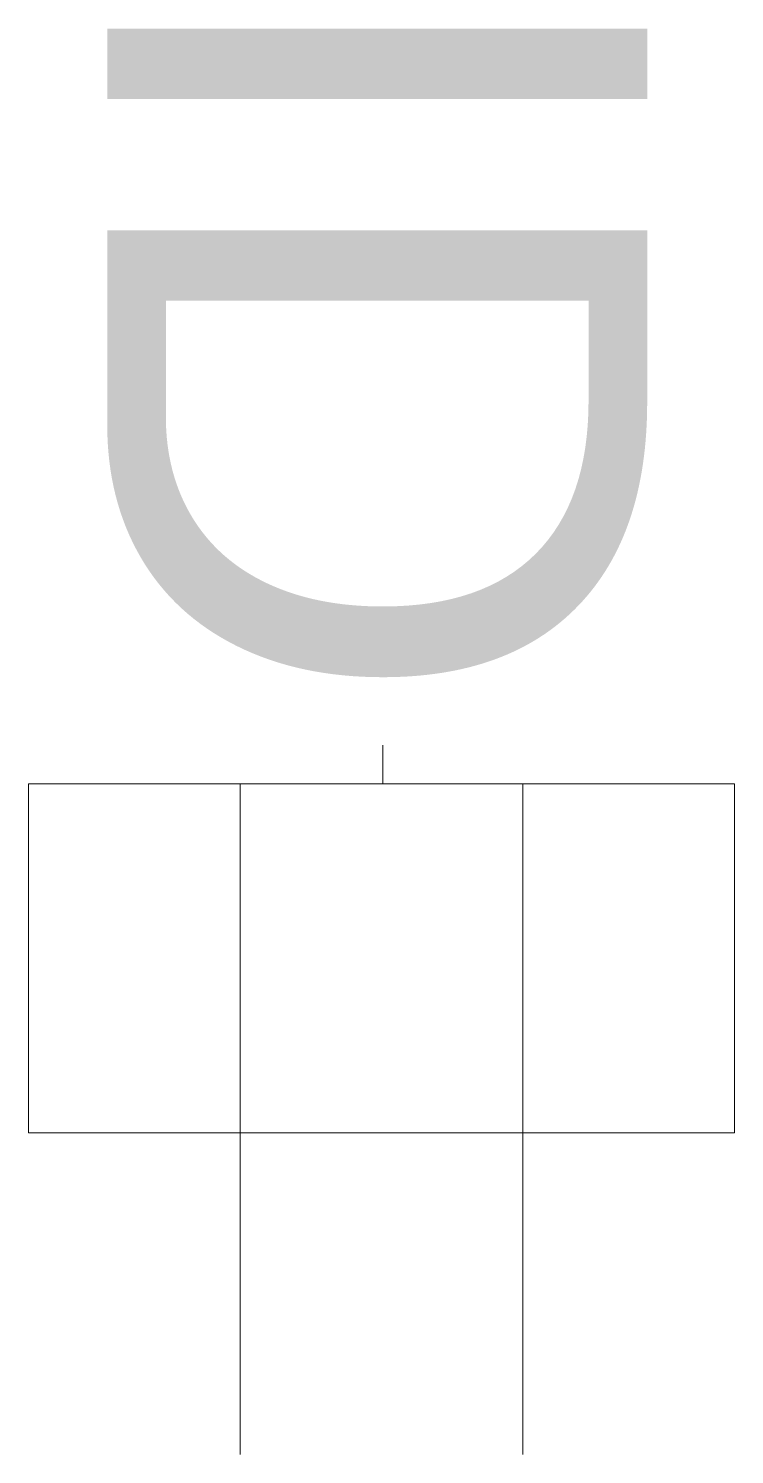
# Model space of a CAD drawing. Header units: inches. Extents: x 100.54 to 104.47, y 44.51 to 52.43.
import ezdxf
from ezdxf.enums import TextEntityAlignment as Align

# ---------------------------------------------------------------- set-up
doc = ezdxf.new("R2010")
doc.units = ezdxf.units.IN
doc.header["$MEASUREMENT"] = 0
doc.layers.add('A102-2nd-floorplan-no-dimensions', color=7, linetype='Continuous', lineweight=9)
doc.layers.add('E102-2nd-floor-electrical', color=7, linetype='Continuous', lineweight=9)
doc.styles.add('Reg', font='Arial.ttf', dxfattribs={"height": 3})

msp = doc.modelspace()

# ---------------------------------------------------------------- linework, layer by layer
at = {"layer": 'E102-2nd-floor-electrical'}
for p, q in [((102.5131, 48.4527), (102.5131, 48.2379)), ((100.5444, 48.2379), (100.5444, 46.3004)), ((104.4667, 48.2379), (100.5444, 48.2379)), ((101.7211, 44.5131), (101.7211, 48.2379)), ((103.29, 44.5131), (103.29, 48.2379)), ((104.4667, 46.3004), (104.4667, 48.2379)), ((104.4667, 46.3004), (100.5444, 46.3004))]:
    msp.add_line(p, q, dxfattribs=at)

# ---------------------------------------------------------------- texts
at = {"layer": 'A102-2nd-floorplan-no-dimensions', "style": 'Reg'}
msp.add_attdef('ID', text='2', height=3, rotation=270, dxfattribs=at).set_placement((102.4817, 52.8205), align=Align.MIDDLE_LEFT)

doc.saveas('drawing.dxf')
